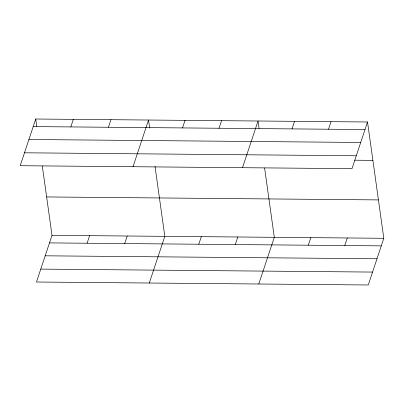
<?xml version="1.0" encoding="UTF-8"?>
<svg xmlns="http://www.w3.org/2000/svg" width="404" height="404" viewBox="0 0 404 404"><rect width="100%" height="100%" fill="white"/><g stroke="black" fill="none" stroke-linecap="round" stroke-linejoin="round"><path stroke-width="0.61" d="M35.729 119.018L20.2 165.706L351.995 168.67L367.524 121.983L35.729 119.018L36.769 126.447M70.816 126.922L73.336 119.352M42.314 166.049L52.005 235.33L36.476 282.017L368.271 284.982L383.8 238.294L367.524 121.983M108.418 127.26L110.938 119.69M87.092 243.233L89.607 235.663M133.012 166.716L148.541 120.023L149.667 128.073M124.695 243.572L127.215 236.002M182.522 127.922L185.037 120.352M149.283 283.027L164.817 236.34L155.035 166.443M219.018 128.245L221.533 120.68M198.793 244.233L201.313 236.663M242.501 167.69L258.035 121.003L259.07 128.432M235.295 244.556L237.81 236.991M292.011 128.896L294.531 121.331M258.777 284.002L274.306 237.315L264.615 168.039M328.513 129.224L331.027 121.654M308.287 245.213L310.807 237.643M344.784 245.536L347.304 237.966M33.214 126.588L365.009 129.553M28.921 139.496L360.711 142.461M24.492 152.798L356.288 155.762M354.646 160.201L372.897 160.368M46.637 196.945L378.427 199.909M52.005 235.33L383.8 238.294M49.49 242.9L381.28 245.864M45.192 255.808L376.988 258.772M40.769 269.109L372.564 272.074"/></g></svg>
